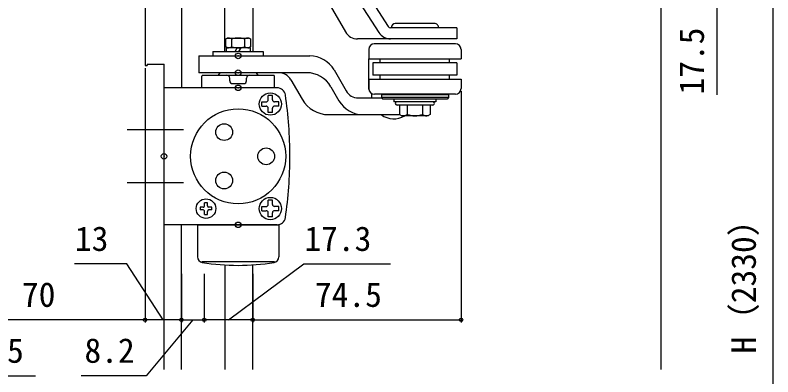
# Model space of a CAD drawing. Units: millimetres, scale not verified. Extents: x -525 to 525, y -783 to 779.
# Drawn here: x -331.9 to -61, y -437.9 to -308.5 of the extents above; entities that cross this region are included whole.
import ezdxf
from ezdxf.enums import TextEntityAlignment as Align

# ---------------------------------------------------------------- set-up
doc = ezdxf.new("R2010")
doc.units = ezdxf.units.MM
doc.header["$LTSCALE"] = 4
doc.header["$PDMODE"] = 32
doc.header["$PDSIZE"] = 2
for name, color, linetype in [('0-4_YKK_12', 2, 'Continuous'), ('0-5_YKK_13', 4, 'Continuous'), ('0-7_YKK_D', 6, 'Continuous'), ('0-9_YSS_K', 3, 'Continuous')]:
    doc.layers.add(name, color=color, linetype=linetype)
doc.styles.add('ＭＳ ゴシック', font='')
doc.styles.get('ＭＳ ゴシック').set_extended_font_data('MS Gothic')

msp = doc.modelspace()

# ---------------------------------------------------------------- linework, layer by layer
at = {"layer": '0-4_YKK_12'}
for p, q in [((-256.976, -321.526), (-256.976, -291.623)), ((-246.976, -290.526), (-246.976, -321.526)), ((-272.476, -303.226), (-272.476, -334.526)), ((-272.476, -435.311), (-272.476, -383.526)), ((-256.976, -398.001), (-256.976, -435.311)), ((-246.976, -435.311), (-246.976, -397.857))]:
    msp.add_line(p, q, dxfattribs=at)
at = {"layer": '0-5_YKK_13'}
for p, q in [((-213.554, -289.233), (-198.511, -312.568)), ((-227.093, -291.526), (-213.814, -314.526)), ((-216.916, -291.4), (-201.873, -314.735)), ((-285.476, -293.526), (-285.476, -326.526)), ((-173.985, -313.026), (-197.67, -313.026)), ((-181.984, -311.526), (-195.984, -311.526)), ((-173.985, -313.026), (-173.985, -317.026)), ((-256.611, -317.035), (-256.076, -316.726)), ((-256.076, -316.726), (-248.518, -316.726)), ((-248.276, -316.726), (-247.741, -317.035)), ((-256.611, -319.917), (-256.611, -317.035)), ((-254.394, -319.848), (-254.394, -317.104)), ((-249.959, -317.104), (-249.959, -319.848)), ((-247.741, -317.035), (-247.741, -319.917)), ((-173.985, -317.026), (-209.483, -317.026)), ((-174.484, -318.776), (-203.518, -318.776)), ((-261.176, -321.526), (-261.176, -323.126)), ((-261.175, -321.526), (-243.175, -321.526)), ((-256.076, -320.226), (-256.611, -319.917)), ((-247.926, -320.226), (-256.426, -320.226)), ((-256.426, -320.226), (-256.426, -321.526)), ((-253.227, -321.526), (-252.476, -320.226)), ((-251.876, -321.526), (-251.126, -320.226)), ((-247.741, -319.917), (-248.276, -320.226)), ((-247.926, -320.226), (-247.926, -321.526)), ((-243.176, -321.526), (-243.176, -323.126)), ((-205.484, -320.776), (-205.484, -324.147)), ((-172.484, -320.776), (-172.484, -324.147)), ((-266.176, -323.126), (-266.176, -329.126)), ((-266.176, -323.126), (-226.535, -323.126)), ((-205.53, -324.126), (-205.53, -335.126)), ((-205.484, -324.147), (-172.484, -324.147)), ((-201.37, -325.526), (-201.37, -324.147)), ((-176.599, -325.526), (-176.599, -324.147)), ((-285.476, -326.526), (-284.676, -326.526)), ((-284.676, -326.026), (-278.676, -326.026)), ((-284.676, -326.026), (-284.676, -326.526)), ((-278.676, -435.311), (-278.676, -326.026)), ((-173.984, -325.526), (-203.984, -325.526)), ((-203.984, -325.526), (-203.984, -330.026)), ((-173.984, -325.526), (-173.984, -330.026)), ((-227.69, -329.126), (-266.176, -329.126)), ((-265.176, -334.526), (-265.176, -330.326)), ((-264.876, -330.026), (-239.476, -330.026)), ((-259.174, -330.026), (-258.655, -329.126)), ((-245.696, -329.126), (-258.657, -329.126)), ((-245.695, -329.126), (-245.175, -330.026)), ((-239.176, -334.526), (-239.176, -330.326)), ((-217.875, -328.126), (-213.544, -335.626)), ((-173.984, -330.026), (-203.984, -330.026)), ((-201.37, -331.405), (-201.37, -330.026)), ((-176.599, -331.405), (-176.599, -330.026)), ((-255.176, -332.026), (-255.176, -331.026)), ((-254.176, -333.026), (-250.176, -333.026)), ((-249.176, -332.026), (-249.176, -331.026)), ((-233.364, -331.626), (-229.323, -338.626)), ((-205.484, -331.405), (-172.484, -331.405)), ((-205.484, -331.405), (-205.484, -334.776)), ((-172.484, -331.405), (-172.484, -334.776)), ((-238.259, -334.526), (-278.676, -334.526)), ((-278.676, -383.526), (-278.676, -334.526)), ((-219.029, -334.126), (-216.143, -339.126)), ((-241.426, -338.826), (-241.426, -337.326)), ((-239.926, -337.326), (-241.426, -337.326)), ((-239.926, -338.826), (-239.926, -337.326)), ((-209.227, -338.126), (-200.841, -338.126)), ((-204.531, -336.481), (-204.531, -338.126)), ((-174.484, -336.776), (-203.415, -336.776)), ((-176.984, -337.024), (-200.985, -337.024)), ((-200.985, -337.026), (-200.985, -338.024)), ((-200.985, -338.024), (-200.485, -338.524)), ((-176.984, -338.024), (-200.985, -338.024)), ((-177.484, -338.524), (-200.485, -338.524)), ((-196.484, -338.524), (-196.484, -339.524)), ((-181.484, -338.524), (-181.484, -339.524)), ((-176.984, -338.024), (-177.484, -338.524)), ((-176.984, -337.026), (-176.984, -338.024)), ((-243.676, -339.576), (-242.176, -339.576)), ((-243.676, -341.076), (-243.676, -339.576)), ((-243.676, -341.076), (-242.176, -341.076)), ((-237.676, -339.576), (-239.176, -339.576)), ((-237.676, -341.076), (-239.176, -341.076)), ((-237.676, -341.076), (-237.676, -339.576)), ((-181.484, -339.524), (-196.484, -339.524)), ((-182.585, -340.724), (-195.385, -340.724)), ((-194.485, -340.724), (-194.485, -344.024)), ((-191.734, -340.724), (-191.734, -344.024)), ((-186.235, -340.724), (-186.235, -344.024)), ((-183.485, -340.724), (-183.485, -344.024)), ((-241.426, -343.326), (-241.426, -341.826)), ((-239.926, -343.326), (-241.426, -343.326)), ((-239.926, -343.326), (-239.926, -341.826)), ((-219.815, -344.126), (-194.3, -344.126)), ((-194.485, -344.024), (-193.619, -344.524)), ((-184.351, -344.524), (-193.618, -344.524)), ((-183.485, -344.024), (-184.351, -344.524)), ((-271.676, -349.526), (-291.876, -349.526)), ((-271.676, -368.526), (-291.876, -368.526)), ((-264.176, -376.726), (-264.176, -375.626)), ((-263.176, -375.626), (-264.176, -375.626)), ((-263.176, -376.726), (-263.176, -375.626)), ((-241.426, -376.226), (-241.426, -374.726)), ((-239.926, -374.726), (-241.426, -374.726)), ((-239.926, -376.226), (-239.926, -374.726)), ((-264.676, -377.226), (-265.776, -377.226)), ((-265.776, -377.226), (-265.776, -378.226)), ((-264.676, -378.226), (-265.776, -378.226)), ((-264.176, -379.826), (-264.176, -378.726)), ((-263.176, -379.826), (-263.176, -378.726)), ((-261.576, -377.226), (-262.676, -377.226)), ((-261.576, -378.226), (-262.676, -378.226)), ((-261.576, -378.226), (-261.576, -377.226)), ((-243.676, -376.976), (-242.176, -376.976)), ((-243.676, -378.476), (-243.676, -376.976)), ((-243.676, -378.476), (-242.176, -378.476)), ((-241.426, -380.726), (-241.426, -379.226)), ((-239.926, -380.726), (-239.926, -379.226)), ((-237.676, -376.976), (-239.176, -376.976)), ((-237.676, -378.476), (-239.176, -378.476)), ((-237.676, -378.476), (-237.676, -376.976)), ((-264.176, -379.826), (-263.176, -379.826)), ((-239.926, -380.726), (-241.426, -380.726)), ((-238.259, -383.526), (-278.676, -383.526)), ((-266.676, -383.526), (-237.676, -383.526)), ((-266.676, -383.526), (-266.676, -395.018)), ((-237.676, -383.526), (-237.676, -395.018)), ((-265.176, -396.607), (-239.176, -396.607))]:
    msp.add_line(p, q, dxfattribs=at)
for centre, radius in [((-240.676, -340.326), 4), ((-252.176, -359.026), 17), ((-257.176, -350.366), 3), ((-242.176, -359.026), 3), ((-257.176, -367.686), 3), ((-240.676, -377.726), 4), ((-263.676, -377.726), 3.5)]:
    msp.add_circle(centre, radius, dxfattribs=at)
for centre, radius, start, end in [((-197.67, -312.026), 1, 212.80851, 270), ((-195.984, -313.026), 1.5, 90.00004, 180.00002), ((-181.984, -313.026), 1.5, 359.99998, 90.00003), ((-255.955, -320.124), 3.4, 62.66111, 92.04015), ((-252.176, -323.426), 6.7, 70.67226, 109.32764), ((-248.397, -320.124), 3.4, 87.95974, 117.33879), ((-209.483, -312.026), 5, 210, 270), ((-197.67, -312.026), 5, 212.80851, 270), ((-203.484, -320.776), 2, 89.99981, 179.99968), ((-174.485, -320.776), 2, 0.0002, 90.00008), ((-255.955, -316.828), 3.4, 267.95984, 297.33888), ((-252.176, -313.526), 6.7, 250.6723, 289.32767), ((-248.397, -316.828), 3.4, 242.6612, 272.04024), ((-226.535, -333.126), 10, 30, 90), ((-264.876, -330.326), 0.3, 90.00004, 179.99996), ((-256.176, -331.026), 1, 0.00013, 90.00004), ((-248.176, -331.026), 1, 90.00004, 179.99991), ((-239.476, -330.326), 0.3, 0.00013, 90.00004), ((-237.694, -334.126), 5, 29.99856, 89.9974), ((-227.69, -339.126), 10, 30, 90), ((-254.176, -332.026), 1, 179.99991, 269.99989), ((-250.176, -332.026), 1, 270.00007, 0.00007), ((-238.259, -337.526), 3, 8.41017, 89.99982), ((-209.214, -333.126), 5, 210.00121, 269.85845), ((-203.484, -334.777), 2, 179.99983, 269.99975), ((-174.484, -334.776), 2, 270.00022, 0.00015), ((-383.678, -359.026), 150, 0.00007, 8.41022), ((-242.176, -338.826), 0.75, 270, 0.00001), ((-242.176, -341.826), 0.75, 359.99999, 90), ((-239.176, -338.826), 0.75, 180, 270), ((-239.176, -341.826), 0.75, 90, 180), ((-219.796, -333.126), 11, 210.00023, 270.0004), ((-207.482, -334.126), 10, 210, 270), ((-195.385, -340.124), 0.6, 90.00002, 269.99997), ((-182.585, -340.124), 0.6, 270, 90.00002), ((-196.524, -338.126), 7.5, 233.13011, 301.44654), ((-193.109, -342.384), 2.141, 249.95899, 309.9662), ((-188.984, -336.712), 7.812, 249.3903, 290.60967), ((-184.859, -342.384), 2.141, 230.03378, 290.03643), ((-383.678, -359.026), 150, 351.58987, 0.00002), ((-242.176, -376.226), 0.75, 270, 0.00001), ((-239.176, -376.226), 0.75, 180, 270), ((-264.676, -376.726), 0.5, 270, 0.00001), ((-264.676, -378.726), 0.5, 359.99999, 90), ((-262.676, -376.726), 0.5, 180, 270), ((-262.676, -378.726), 0.5, 90, 180), ((-242.176, -379.226), 0.75, 359.99999, 90), ((-239.176, -379.226), 0.75, 90, 180), ((-238.259, -380.526), 3, 270.00024, 351.58987), ((-264.676, -395.018), 2, 179.99999, 260.77821), ((-239.676, -395.018), 2, 279.22178, 0), ((-252.176, -318.026), 80, 260.77822, 279.22178)]:
    msp.add_arc(centre, radius, start, end, dxfattribs=at)
for p in [(-252.176, -323.126), (-252.176, -329.126), (-252.176, -334.526), (-278.676, -359.026), (-252.176, -383.526)]:
    msp.add_point(p, dxfattribs=at)
at = {"layer": '0-7_YKK_D'}
for p, q in [((-61.02, -271.526), (-61.02, -526.026)), ((-285.476, -327.526), (-285.476, -418.523)), ((-285.476, -327.526), (-285.476, -418.523)), ((-172.484, -335.776), (-172.484, -418.526)), ((-272.476, -401.026), (-272.476, -418.526)), ((-264.276, -401.026), (-264.276, -418.526)), ((-264.276, -401.026), (-264.276, -418.526)), ((-246.976, -401.026), (-246.976, -418.526)), ((-285.476, -417.523), (-355.476, -417.523)), ((-272.476, -417.523), (-285.476, -417.523)), ((-272.476, -417.526), (-264.276, -417.526)), ((-246.976, -417.526), (-264.276, -417.526)), ((-246.976, -417.526), (-172.484, -417.526))]:
    msp.add_line(p, q, dxfattribs=at)
for points in [[(-81.02, -286.026), (-81.02, -303.526), (-81.02, -337.076)], [(-278.976, -417.523), (-291.962, -397.526), (-310.689, -397.526)], [(-255.626, -417.526), (-228.656, -397.526), (-197.656, -397.526)], [(-357.226, -417.523), (-347.874, -437.526), (-324.646, -437.526)], [(-268.376, -417.526), (-285.005, -437.526), (-308.3, -437.526)]]:
    msp.add_lwpolyline(points, dxfattribs=at)
for centre in [(-285.476, -417.523), (-285.476, -417.523), (-272.476, -417.523), (-272.476, -417.526), (-264.276, -417.526), (-264.276, -417.526), (-246.976, -417.526), (-246.976, -417.526), (-172.484, -417.526)]:
    msp.add_circle(centre, 0.637, dxfattribs=at)
at = {"layer": '0-9_YSS_K'}
msp.add_line((-101.02, -266.026), (-101.02, -435.311), dxfattribs=at)

# ---------------------------------------------------------------- texts
at = {"layer": '0-7_YKK_D', "style": 'ＭＳ ゴシック'}
for s, p in [('17.5', (-83.02, -336.917)), ('H（2330）', (-64.452, -429.56))]:
    msp.add_text(s, height=8.798, rotation=90, dxfattribs=at).set_placement(p, align=Align.BOTTOM_LEFT)
for s, p in [('13', (-310.53, -395.526)), ('17.3', (-228.496, -395.526)), ('70', (-329.476, -415.523)), ('74.5', (-224.73, -415.526)), ('3.5', (-346.76, -435.526)), ('8.2', (-307.119, -435.526))]:
    msp.add_text(s, height=8.798, dxfattribs=at).set_placement(p, align=Align.BOTTOM_LEFT)

doc.saveas('drawing.dxf')
